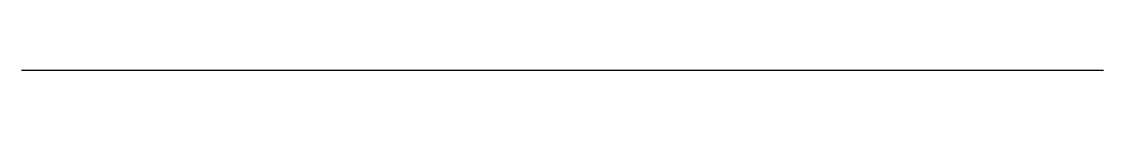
# Model space of a CAD drawing. Header units: millimetres. Extents: x 0.2 to 40.2, y 20 to 20.
import ezdxf

# ---------------------------------------------------------------- set-up
doc = ezdxf.new("R2010")
doc.units = ezdxf.units.MM
doc.layers.add('Vinyl', color=3, linetype='CONTINUOUS')

msp = doc.modelspace()

# ---------------------------------------------------------------- linework, layer by layer
at = {"layer": 'Vinyl'}
msp.add_line((40.25, 20), (0.25, 20), dxfattribs=at)

doc.saveas('drawing.dxf')
